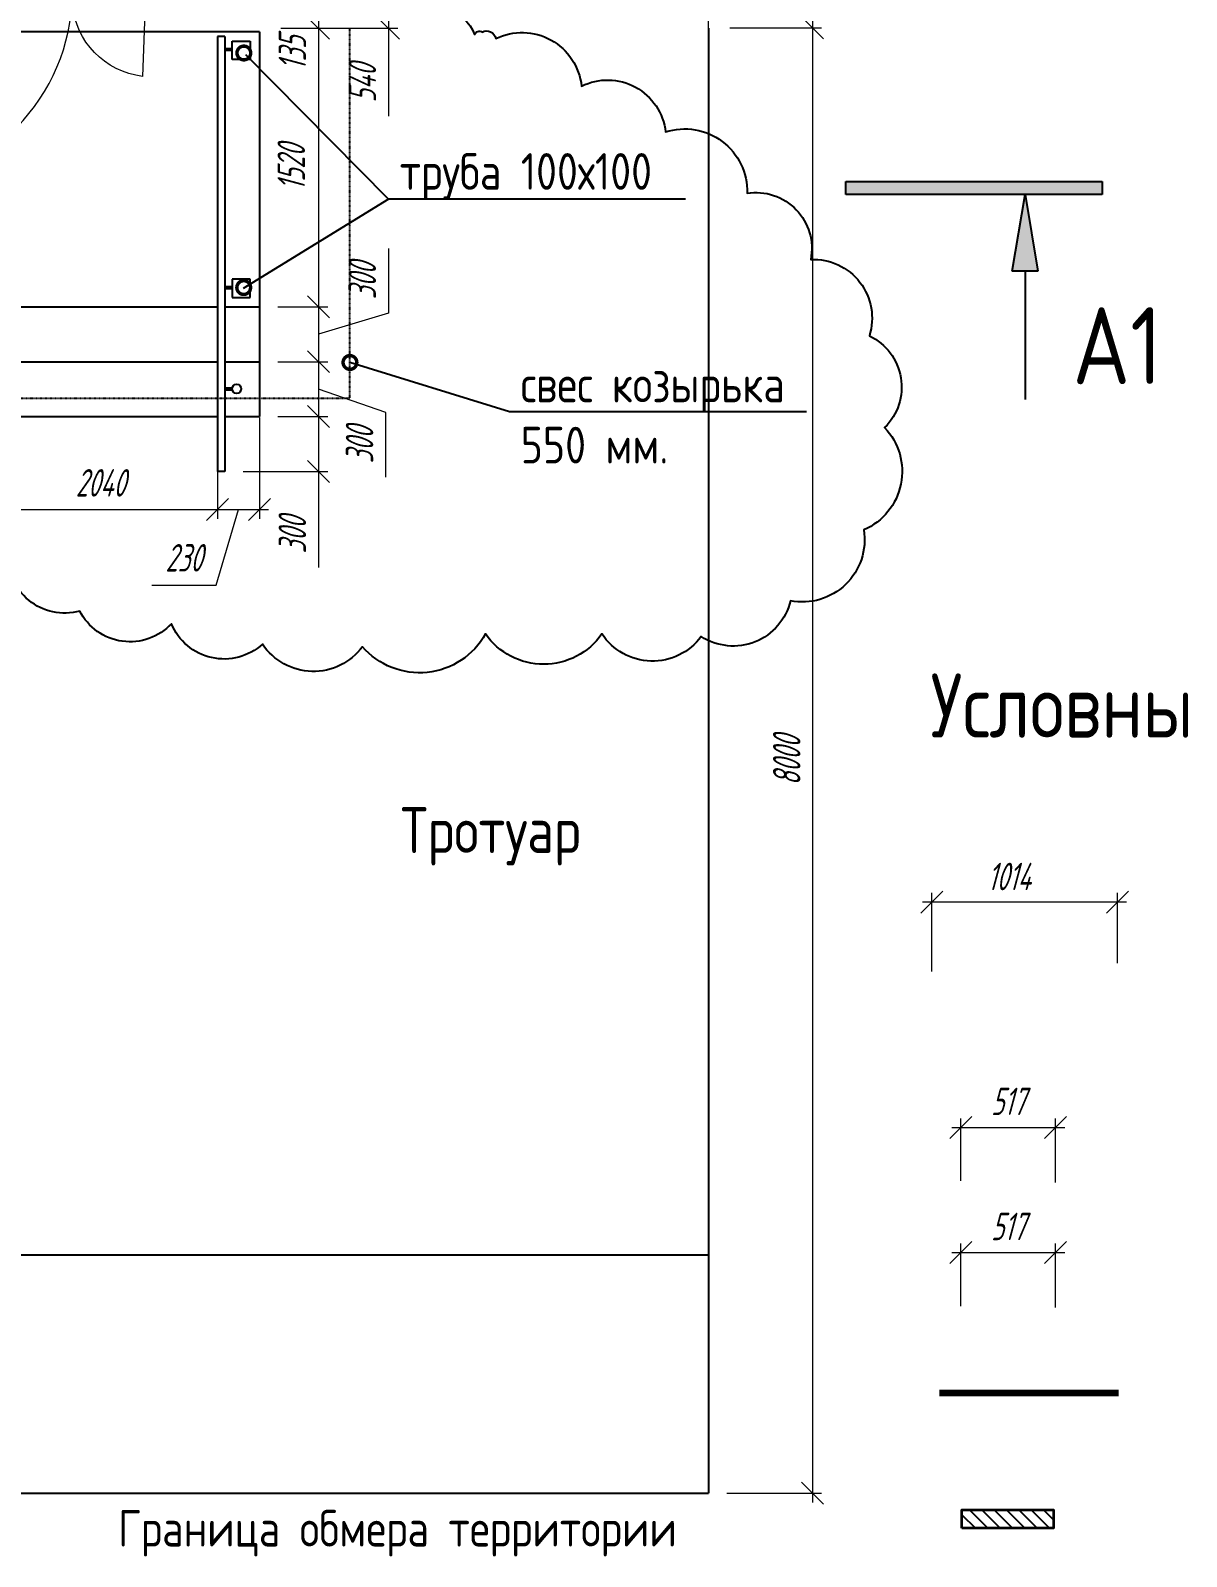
# Model space of a CAD drawing. Header units: millimetres. Extents: x -85477 to 745244, y -3684 to 128206.
# Drawn here: x 560397 to 566711, y 60015 to 68346 of the extents above; entities that cross this region are included whole.
import ezdxf
from ezdxf.enums import TextEntityAlignment as Align

# ---------------------------------------------------------------- set-up
doc = ezdxf.new("R2010")
doc.units = ezdxf.units.MM
doc.linetypes.add('HIDDEN2', pattern=[4.7625, 3.175, -1.5875])
doc.linetypes.add('штрихпунктирная', pattern=[25.4, 12.7, -6.35, 0, -6.35])
doc.layers.add('БЛОКИ', color=7, linetype='Continuous')
doc.layers.add('РАЗМЕРЫ', color=5, linetype='Continuous', lineweight=15)
doc.layers.add('ТЕКСТ', color=106, linetype='Continuous', lineweight=20)
doc.styles.add('ism - 01', font='simplex.shx', dxfattribs={"width": 0.62, "oblique": 15, "height": 150})
doc.styles.add('TITLE', font='romant.shx', dxfattribs={"width": 0.8})
doc.dimstyles.new('ism - 01', dxfattribs={"dimtxt": 150, "dimasz": 120, "dimexe": 50, "dimexo": 100, "dimgap": 65, "dimtad": 1, "dimdec": 0, "dimtxsty": 'ism - 01', "dimblk": 'OBLIQUE', "dimcen": 0, "dimdle": 50, "dimadec": 0, "dimazin": 0, "dimtfac": 1, "dimtdec": 0, "dimtmove": 0, "dimatfit": 3, "dimldrblk": 'OBLIQUE', "dimfxl": 1, "dimlwd": -1, "dimlwe": -1, "dimarcsym": 0})
doc.dimstyles.new('ism - 02', dxfattribs={"dimtxt": 150, "dimasz": 120, "dimexe": 50, "dimexo": 100, "dimgap": 65, "dimtad": 1, "dimdec": 0, "dimtxsty": 'ism - 01', "dimblk": 'OBLIQUE', "dimcen": 0, "dimdle": 50, "dimadec": 0, "dimazin": 0, "dimtfac": 1, "dimtdec": 0, "dimtmove": 1, "dimatfit": 3, "dimldrblk": 'OBLIQUE', "dimfxl": 1, "dimlwd": -1, "dimlwe": -1, "dimarcsym": 0})

# ---------------------------------------------------------------- blocks, each defined once
blk = doc.blocks.new('*U132')
h = blk.add_hatch(color=0)
h.paths.add_polyline_path([(-750, 325), (-700, 325), (-700, 25)])
h.paths.add_polyline_path([(-700, 25), (-700, 325), (-650, 325)])
h.paths.add_polyline_path([(0, 25), (0, -25), (-1000, -25), (-1000, 25)])
at = {"color": 0}
for p, q in [((-700, 325), (-700, 825)), ((-750, 325), (-650, 325)), ((-700, 25), (-750, 325)), ((-650, 325), (-700, 25)), ((-1000, 25), (0, 25)), ((-1000, -25), (-1000, 25)), ((0, 25), (0, -25)), ((0, -25), (-1000, -25))]:
    blk.add_line(p, q, dxfattribs=at)
at = {"color": 0, "style": 'TITLE', "width": 0.8}
for tag, p in [('ЗНАЧЕНИЕ_2', (-1060, 615.2)), ('ЗНАЧЕНИЕ_1', (12219.7, 620.2))]:
    blk.add_attdef(tag, text='', height=300, dxfattribs=at).set_placement(p, align=Align.MIDDLE_CENTER)
blk = doc.blocks.new('_Oblique')
at = {"color": 0, "lineweight": -2}
blk.add_line((-0.5, -0.5), (0.5, 0.5), dxfattribs=at)
blk = doc.blocks.new('*D335')
at = {"layer": 'Defpoints', "color": 0}
for p in [(561664.3, 68493.3), (561664.3, 68358.3), (561970.3, 68358.3)]:
    blk.add_point(p, dxfattribs=at)
at = {"layer": 'РАЗМЕРЫ', "color": 0}
for p, q in [((561764.3, 68493.3), (562020.3, 68493.3)), ((561970.3, 68543.3), (561970.3, 68308.3)), ((561764.3, 68358.3), (562020.3, 68358.3))]:
    blk.add_line(p, q, dxfattribs=at)
at = {"layer": 'РАЗМЕРЫ', "color": 0, "xscale": 120, "yscale": 120, "zscale": 120}
for p, rotation in [((561970.3, 68493.3), 90), ((561970.3, 68358.3), 270)]:
    blk.add_blockref('_Oblique', p, dxfattribs=dict(at, rotation=rotation))
at = {"layer": 'РАЗМЕРЫ', "color": 0, "insert": (561827.2, 68222.7), "char_height": 150, "attachment_point": 5, "rotation": 90, "style": 'ism - 01'}
blk.add_mtext('135', dxfattribs=at)
blk = doc.blocks.new('*D704')
at = {"layer": 'Defpoints', "color": 0}
for p in [(565319.5, 63587.3), (565319.5, 63109.5), (566333.5, 63153.8)]:
    blk.add_point(p, dxfattribs=at)
at = {"layer": 'РАЗМЕРЫ', "color": 0}
for p, q in [((566383.5, 63587.3), (565269.5, 63587.3)), ((565319.5, 63209.5), (565319.5, 63637.3)), ((566333.5, 63253.8), (566333.5, 63637.3))]:
    blk.add_line(p, q, dxfattribs=at)
at = {"layer": 'РАЗМЕРЫ', "color": 0, "xscale": 120, "yscale": 120, "zscale": 120, "rotation": 180}
blk.add_blockref('_Oblique', (565319.5, 63587.3), dxfattribs=at)
at = {"layer": 'РАЗМЕРЫ', "color": 0, "xscale": 120, "yscale": 120, "zscale": 120}
blk.add_blockref('_Oblique', (566333.5, 63587.3), dxfattribs=at)
at = {"layer": 'РАЗМЕРЫ', "color": 0, "insert": (565741.9, 63727.3), "char_height": 150, "attachment_point": 5, "style": 'ism - 01'}
blk.add_mtext('1014', dxfattribs=at)
blk = doc.blocks.new('*D726')
at = {"layer": 'Defpoints', "color": 0}
for p in [(561946.3, 68898.3), (561917.3, 68358.3), (562352.6, 68358.3)]:
    blk.add_point(p, dxfattribs=at)
at = {"layer": 'РАЗМЕРЫ', "color": 0}
for p, q in [((562352.6, 68948.3), (562352.6, 68308.3)), ((562046.3, 68898.3), (562402.6, 68898.3)), ((562017.3, 68358.3), (562402.6, 68358.3)), ((562352.6, 68358.3), (562352.6, 67878.2))]:
    blk.add_line(p, q, dxfattribs=at)
at = {"layer": 'РАЗМЕРЫ', "color": 0, "xscale": 120, "yscale": 120, "zscale": 120}
for p, rotation in [((562352.6, 68898.3), 90), ((562352.6, 68358.3), 270)]:
    blk.add_blockref('_Oblique', p, dxfattribs=dict(at, rotation=rotation))
at = {"layer": 'РАЗМЕРЫ', "color": 0, "insert": (562209.5, 68058.3), "char_height": 150, "attachment_point": 5, "rotation": 90, "style": 'ism - 01'}
blk.add_mtext('540', dxfattribs=at)
blk = doc.blocks.new('*D732')
at = {"layer": 'Defpoints', "color": 0}
for p in [(565995.6, 61673.6), (565478.2, 61281.9), (565995.6, 61274.5)]:
    blk.add_point(p, dxfattribs=at)
at = {"layer": 'РАЗМЕРЫ', "color": 0}
for p, q in [((565428.2, 61673.6), (566045.6, 61673.6)), ((565478.2, 61381.9), (565478.2, 61723.6)), ((565995.6, 61374.5), (565995.6, 61723.6))]:
    blk.add_line(p, q, dxfattribs=at)
at = {"layer": 'РАЗМЕРЫ', "color": 0, "xscale": 120, "yscale": 120, "zscale": 120, "rotation": 180}
blk.add_blockref('_Oblique', (565478.2, 61673.6), dxfattribs=at)
at = {"layer": 'РАЗМЕРЫ', "color": 0, "xscale": 120, "yscale": 120, "zscale": 120}
blk.add_blockref('_Oblique', (565995.6, 61673.6), dxfattribs=at)
at = {"layer": 'РАЗМЕРЫ', "color": 0, "insert": (565736.9, 61816.7), "char_height": 150, "attachment_point": 5, "style": 'ism - 01'}
blk.add_mtext('517', dxfattribs=at)
blk = doc.blocks.new('*D759')
at = {"layer": 'Defpoints', "color": 0}
for p in [(565995.6, 62356.5), (565478.2, 61964.8), (565995.6, 61957.4)]:
    blk.add_point(p, dxfattribs=at)
at = {"layer": 'РАЗМЕРЫ', "color": 0}
for p, q in [((565478.2, 62064.8), (565478.2, 62406.5)), ((565995.6, 62057.4), (565995.6, 62406.5)), ((565428.2, 62356.5), (566045.6, 62356.5))]:
    blk.add_line(p, q, dxfattribs=at)
at = {"layer": 'РАЗМЕРЫ', "color": 0, "xscale": 120, "yscale": 120, "zscale": 120, "rotation": 180}
blk.add_blockref('_Oblique', (565478.2, 62356.5), dxfattribs=at)
at = {"layer": 'РАЗМЕРЫ', "color": 0, "xscale": 120, "yscale": 120, "zscale": 120}
blk.add_blockref('_Oblique', (565995.6, 62356.5), dxfattribs=at)
at = {"layer": 'РАЗМЕРЫ', "color": 0, "insert": (565736.9, 62499.6), "char_height": 150, "attachment_point": 5, "style": 'ism - 01'}
blk.add_mtext('517', dxfattribs=at)
blk = doc.blocks.new('*D1087')
at = {"layer": 'Defpoints', "color": 0}
for p in [(561733, 68358.3), (561647.8, 66838.3), (561970.3, 66838.3)]:
    blk.add_point(p, dxfattribs=at)
at = {"layer": 'РАЗМЕРЫ', "color": 0}
for p, q in [((561970.3, 68408.3), (561970.3, 66788.3)), ((561833, 68358.3), (562020.3, 68358.3)), ((561747.8, 66838.3), (562020.3, 66838.3))]:
    blk.add_line(p, q, dxfattribs=at)
at = {"layer": 'РАЗМЕРЫ', "color": 0, "xscale": 120, "yscale": 120, "zscale": 120}
for p, rotation in [((561970.3, 68358.3), 90), ((561970.3, 66838.3), 270)]:
    blk.add_blockref('_Oblique', p, dxfattribs=dict(at, rotation=rotation))
at = {"layer": 'РАЗМЕРЫ', "color": 0, "insert": (561821.4, 67598.3), "char_height": 150, "attachment_point": 5, "rotation": 90, "style": 'ism - 01'}
blk.add_mtext('1520', dxfattribs=at)
blk = doc.blocks.new('*D1089')
at = {"layer": 'Defpoints', "color": 0}
for p in [(561647.8, 66838.3), (561647.8, 66538.3), (561970.3, 66538.3)]:
    blk.add_point(p, dxfattribs=at)
at = {"layer": 'РАЗМЕРЫ', "color": 0}
for p, q in [((562352.2, 67156.1), (562352.2, 66802.9)), ((561747.8, 66838.3), (562020.3, 66838.3)), ((561970.3, 66888.3), (561970.3, 66488.3)), ((562352.2, 66802.9), (561970.3, 66688.3)), ((561747.8, 66538.3), (562020.3, 66538.3))]:
    blk.add_line(p, q, dxfattribs=at)
at = {"layer": 'РАЗМЕРЫ', "color": 0, "xscale": 120, "yscale": 120, "zscale": 120}
for p, rotation in [((561970.3, 66838.3), 90), ((561970.3, 66538.3), 270)]:
    blk.add_blockref('_Oblique', p, dxfattribs=dict(at, rotation=rotation))
at = {"layer": 'РАЗМЕРЫ', "color": 0, "insert": (562209.1, 66979.5), "char_height": 150, "attachment_point": 5, "rotation": 90, "style": 'ism - 01'}
blk.add_mtext('300', dxfattribs=at)
blk = doc.blocks.new('*D1090')
at = {"layer": 'Defpoints', "color": 0}
for p in [(561647.8, 66538.3), (561647.8, 66238.3), (561970.3, 66238.3)]:
    blk.add_point(p, dxfattribs=at)
at = {"layer": 'РАЗМЕРЫ', "color": 0}
for p, q in [((561970.3, 66588.3), (561970.3, 66188.3)), ((561747.8, 66538.3), (562020.3, 66538.3)), ((562337.3, 66260), (561970.3, 66388.3)), ((561747.8, 66238.3), (562020.3, 66238.3)), ((562337.3, 65906.8), (562337.3, 66260))]:
    blk.add_line(p, q, dxfattribs=at)
at = {"layer": 'РАЗМЕРЫ', "color": 0, "xscale": 120, "yscale": 120, "zscale": 120}
for p, rotation in [((561970.3, 66538.3), 90), ((561970.3, 66238.3), 270)]:
    blk.add_blockref('_Oblique', p, dxfattribs=dict(at, rotation=rotation))
at = {"layer": 'РАЗМЕРЫ', "color": 0, "insert": (562194.2, 66083.4), "char_height": 150, "attachment_point": 5, "rotation": 90, "style": 'ism - 01'}
blk.add_mtext('300', dxfattribs=at)
blk = doc.blocks.new('*D1094')
at = {"layer": 'Defpoints', "color": 0}
for p in [(561647.8, 66238.3), (561457.8, 65938.3), (561970.3, 65938.3)]:
    blk.add_point(p, dxfattribs=at)
at = {"layer": 'РАЗМЕРЫ', "color": 0}
for p, q in [((561747.8, 66238.3), (562020.3, 66238.3)), ((561970.3, 66288.3), (561970.3, 65888.3)), ((561557.8, 65938.3), (562020.3, 65938.3)), ((561970.3, 65938.3), (561970.3, 65414.8))]:
    blk.add_line(p, q, dxfattribs=at)
at = {"layer": 'РАЗМЕРЫ', "color": 0, "xscale": 120, "yscale": 120, "zscale": 120}
for p, rotation in [((561970.3, 66238.3), 90), ((561970.3, 65938.3), 270)]:
    blk.add_blockref('_Oblique', p, dxfattribs=dict(at, rotation=rotation))
at = {"layer": 'РАЗМЕРЫ', "color": 0, "insert": (561827.2, 65591.4), "char_height": 150, "attachment_point": 5, "rotation": 90, "style": 'ism - 01'}
blk.add_mtext('300', dxfattribs=at)
blk = doc.blocks.new('_DotSmall')
at = {"color": 0, "linetype": 'ByBlock', "const_width": 0.5}
blk.add_lwpolyline([(-0.0625, 0, 1), (0.0625, 0, 1)], format="xyb", close=True, dxfattribs=at)
blk = doc.blocks.new('*D1098')
at = {"layer": 'Defpoints', "color": 0}
for p in [(559377.8, 66303.7), (561417.8, 66238.3), (561417.8, 65730.9)]:
    blk.add_point(p, dxfattribs=at)
at = {"layer": 'РАЗМЕРЫ', "color": 0}
for p, q in [((559377.8, 66203.7), (559377.8, 65680.9)), ((561417.8, 66138.3), (561417.8, 65680.9)), ((559327.8, 65730.9), (561467.8, 65730.9))]:
    blk.add_line(p, q, dxfattribs=at)
at = {"layer": 'РАЗМЕРЫ', "color": 0, "xscale": 120, "yscale": 120, "zscale": 120, "rotation": 180}
blk.add_blockref('_Oblique', (559377.8, 65730.9), dxfattribs=at)
at = {"layer": 'РАЗМЕРЫ', "color": 0, "xscale": 120, "yscale": 120, "zscale": 120}
blk.add_blockref('_Oblique', (561417.8, 65730.9), dxfattribs=at)
at = {"layer": 'РАЗМЕРЫ', "color": 0, "insert": (560779.8, 65876.7), "char_height": 150, "attachment_point": 5, "style": 'ism - 01'}
blk.add_mtext('2040', dxfattribs=at)
blk = doc.blocks.new('*D1099')
at = {"layer": 'Defpoints', "color": 0}
for p in [(561647.8, 66333.3), (561417.8, 66303.7), (561647.8, 65730.9)]:
    blk.add_point(p, dxfattribs=at)
at = {"layer": 'РАЗМЕРЫ', "color": 0}
for p, q in [((561417.8, 66203.7), (561417.8, 65680.9)), ((561647.8, 66233.3), (561647.8, 65680.9)), ((561367.8, 65730.9), (561697.8, 65730.9)), ((561410.5, 65318.5), (561532.8, 65730.9)), ((561059, 65318.5), (561410.5, 65318.5))]:
    blk.add_line(p, q, dxfattribs=at)
at = {"layer": 'РАЗМЕРЫ', "color": 0, "xscale": 120, "yscale": 120, "zscale": 120, "rotation": 180}
blk.add_blockref('_Oblique', (561417.8, 65730.9), dxfattribs=at)
at = {"layer": 'РАЗМЕРЫ', "color": 0, "xscale": 120, "yscale": 120, "zscale": 120}
blk.add_blockref('_Oblique', (561647.8, 65730.9), dxfattribs=at)
at = {"layer": 'РАЗМЕРЫ', "color": 0, "insert": (561234.7, 65467.4), "char_height": 150, "attachment_point": 5, "style": 'ism - 01'}
blk.add_mtext('230', dxfattribs=at)
blk = doc.blocks.new('*D1147')
at = {"layer": 'Defpoints', "color": 0}
for p in [(564117.3, 68360.3), (564100.5, 60360.3), (564667.4, 60360.3)]:
    blk.add_point(p, dxfattribs=at)
at = {"layer": 'РАЗМЕРЫ', "color": 0}
for p, q in [((564667.4, 68410.3), (564667.4, 60310.3)), ((564217.3, 68360.3), (564717.4, 68360.3)), ((564200.5, 60360.3), (564717.4, 60360.3))]:
    blk.add_line(p, q, dxfattribs=at)
at = {"layer": 'РАЗМЕРЫ', "color": 0, "xscale": 120, "yscale": 120, "zscale": 120}
for p, rotation in [((564667.4, 68360.3), 90), ((564667.4, 60360.3), 270)]:
    blk.add_blockref('_Oblique', p, dxfattribs=dict(at, rotation=rotation))
at = {"layer": 'РАЗМЕРЫ', "color": 0, "insert": (564527.4, 64360.3), "char_height": 150, "attachment_point": 5, "rotation": 90, "style": 'ism - 01'}
blk.add_mtext('8000', dxfattribs=at)
blk = doc.blocks.new('*U125')
at = {"layer": 'РАЗМЕРЫ', "color": 0, "ltscale": 100}
blk.add_line((0, -24135), (0, -12092.5), dxfattribs=at)

msp = doc.modelspace()

# ---------------------------------------------------------------- hatches: boundary and pattern name
h = msp.add_hatch()
h.set_pattern_fill('ANSI31', color=4, scale=15, angle=90, style=0)
h.set_pattern_definition([(135, (118.1, 582.14), (-33.6759605, -33.6759605), [])])
h.paths.add_polyline_path([(565483.4, 60168.7), (565483.4, 60268.7), (565983.4, 60268.7), (565983.4, 60168.7)])

# ---------------------------------------------------------------- linework, layer by layer
for p, q in [((561647.8, 68338.3), (559147.8, 68338.3)), ((561647.8, 68338.3), (561647.8, 66238.3)), ((561417.8, 68313.1), (561417.8, 65938.3)), ((561457.8, 68313.1), (561417.8, 68313.1)), ((561457.8, 68313.1), (561457.8, 65938.3)), ((561457.8, 68248.3), (561497.8, 68248.3)), ((561457.8, 68238.3), (561497.8, 68238.3)), ((561497.8, 68188.3), (561497.8, 68288.3)), ((561497.8, 68288.3), (561597.8, 68288.3)), ((561597.8, 68288.3), (561597.8, 68188.3)), ((561597.8, 68188.3), (561497.8, 68188.3)), ((562352.2, 67425.2), (561572.9, 68213.5)), ((562352.2, 67425.2), (561558.9, 66938.3)), ((563974.1, 67425.2), (562352.2, 67425.2)), ((561597.8, 66988.3), (561497.8, 66988.3)), ((561497.8, 66988.3), (561497.8, 66888.3)), ((561597.8, 66888.3), (561597.8, 66988.3)), ((561457.8, 66948.3), (561497.8, 66948.3)), ((561457.8, 66938.3), (561497.8, 66938.3)), ((559377.8, 66838.3), (561417.8, 66838.3)), ((561457.8, 66838.3), (561647.8, 66838.3)), ((561497.8, 66888.3), (561597.8, 66888.3)), ((559377.8, 66538.3), (561417.8, 66538.3)), ((561457.8, 66538.3), (561647.8, 66538.3)), ((563012.9, 66264.4), (562141.8, 66533.9)), ((561457.8, 66394.7), (561497.8, 66394.7)), ((561457.8, 66384.7), (561497.8, 66384.7)), ((559377.8, 66238.3), (561417.8, 66238.3)), ((561457.8, 66238.3), (561647.8, 66238.3)), ((564634.8, 66264.4), (563012.9, 66264.4)), ((561457.8, 65938.3), (561417.8, 65938.3)), ((564100.5, 61660.3), (550296.2, 61660.3))]:
    msp.add_line(p, q)
at = {"linetype": 'HIDDEN2'}
for p in [(564100.5, 68358.3), (550296.2, 60360.3)]:
    msp.add_line(p, (564100.5, 60360.3), dxfattribs=at)
at = {"color": 1}
msp.add_lwpolyline([(562460.5, 68418.3, -0.520567), (562822.9, 68323.8, -0.520567), (562863.2, 68337.3, -0.520567), (562938.2, 68302.5, -0.520567), (563406.5, 68042.7, -0.520567), (563865.6, 67792.3, -0.520567), (564310.7, 67458.4, -0.520567), (564658.5, 67096.7, -0.520567), (564978.5, 66679.4, -0.520567), (565062, 66178.7, -0.520567), (564948.4, 65619.9, -0.520567), (564547.2, 65232.6, -0.520567), (564060.3, 65037.8, -0.520567), (563517.8, 65051.7, -0.520567), (562882.4, 65051.7, -0.520567), (562209.9, 64982.2, -0.520567), (561664.3, 64996.1, -0.520567), (561166.8, 65107.4, -0.520567), (560666, 65176.9, -0.520567), (560276.4, 65496.9, -0.520567)], format="xyb", dxfattribs=at)
at = {"linetype": 'штрихпунктирная', "ltscale": 0.1}
msp.add_lwpolyline([(558647.8, 68358.3), (558647.8, 66338.3), (562141.8, 66338.2), (562141.8, 68358.3)], dxfattribs=at)
at = {"color": 4, "lineweight": 35}
msp.add_lwpolyline([(565483.4, 60168.7), (565483.4, 60268.7), (565983.4, 60268.7), (565983.4, 60168.7), (565483.4, 60168.7)], dxfattribs=at)
msp.add_circle((561522.8, 66389.7), 25)
at = {"layer": 'РАЗМЕРЫ', "color": 1, "lineweight": 100, "ltscale": 5}
msp.add_line((565361.2, 60908), (566339, 60908), dxfattribs=at)
at = {"layer": 'РАЗМЕРЫ', "color": 4}
for points in [[(559553.1, 68493.3), (559560.2, 67493.4, 0.392048), (560624.8, 68493.3)], [(561023, 68493.3), (561009.7, 68096, -0.354323), (560624.8, 68493.3)]]:
    msp.add_lwpolyline(points, format="xyb", dxfattribs=at)
at = {"layer": 'РАЗМЕРЫ', "color": 0}
msp.add_lwpolyline([(560587.5, 62891, 0, 0, 0), (560587.5, 66981.5, 112, 0, 0), (560587.5, 67317.5, 0, 0, 0)], format="xyseb", dxfattribs=at)

# ---------------------------------------------------------------- block references
at = {"layer": 'БЛОКИ'}
ref = msp.add_blockref('*U132', (564849.2, 67486.9), dxfattribs=dict(at, xscale=1.4, yscale=1.4, zscale=1.4, rotation=180))
ref.add_attrib('ЗНАЧЕНИЕ_2', 'А1', dxfattribs={"layer": '0', "color": 0, "height": 420, "style": 'TITLE', "width": 0.8}).set_placement((566333.2, 66625.6), align=Align.MIDDLE_CENTER)
at = {"layer": 'РАЗМЕРЫ', "color": 0}
msp.add_blockref('*U125', (564100.5, 92009.3), dxfattribs=at)
at = {"layer": 'ТЕКСТ', "color": 0, "xscale": 150, "yscale": 150, "zscale": 150, "rotation": 233.956330682316}
for p in [(561562.4, 68223.7), (561561.7, 66942.8), (562141.8, 66533.9)]:
    msp.add_blockref('_DotSmall', p, dxfattribs=at)

# ---------------------------------------------------------------- texts
at = {"color": 0, "lineweight": 25, "attachment_point": 1, "style": 'TITLE'}
for s, insert, char_height in [('труба 100х100', (562413.6, 67677), 200), ('свес козырька\\P550 мм.', (563074.3, 66516.2), 200), ('Условные обозначения:', (565310.9, 64835.4), 350), ('Тротуар', (562418.5, 64105.9), 250), ('Граница обмера территории', (560875.4, 60269), 200)]:
    msp.add_mtext_dynamic_manual_height_columns(s, width=6363.628, gutter_width=1500, heights=[0], dxfattribs=dict(at, insert=insert, char_height=char_height)).dxf.set("width", 4666.331)

# ---------------------------------------------------------------- dimensions: what is measured, and where the dimension line sits
at = {"layer": 'РАЗМЕРЫ', "color": 1}
dim = msp.add_linear_dim(base=(562352.6, 68358.3), p1=(561946.3, 68898.3), p2=(561917.3, 68358.3), angle=90, dimstyle='ism - 01', override={"dimlfac": 1, "dimtxsty": 'ism - 01', "dimtolj": 0}, dxfattribs=at)
dim.commit()
dim.dimension.update_dxf_attribs({"geometry": '*D726', "text_midpoint": (562352.6, 68058.3), "dimtype": 160})
at = {"layer": 'РАЗМЕРЫ'}
for base, p1, p2, picture, middle in [((561970.3, 68358.3), (561664.3, 68493.3), (561664.3, 68358.3), '*D335', (561970.3, 68222.7)), ((561970.3, 66238.3), (561647.8, 66538.3), (561647.8, 66238.3), '*D1090', (562337.3, 66195)), ((561970.3, 65938.3), (561647.8, 66238.3), (561457.8, 65938.3), '*D1094', (561968.1, 65591.4))]:
    dim = msp.add_linear_dim(base=base, p1=p1, p2=p2, angle=90, dimstyle='ism - 02', override={"dimlfac": 1, "dimtxsty": 'ism - 01', "dimtolj": 0}, dxfattribs=at)
    dim.commit()
    dim.dimension.update_dxf_attribs({"geometry": picture, "text_midpoint": middle, "dimtype": 160})
for base, p1, p2, picture, middle in [((561970.3, 66838.3), (561733, 68358.3), (561647.8, 66838.3), '*D1087', (561821.4, 67598.3)), ((564667.4, 60360.3), (564117.3, 68360.3), (564100.5, 60360.3), '*D1147', (564527.4, 64360.3)), ((561970.3, 66538.3), (561647.8, 66838.3), (561647.8, 66538.3), '*D1089', (562209.1, 66867.9))]:
    dim = msp.add_linear_dim(base=base, p1=p1, p2=p2, angle=90, dimstyle='ism - 02', override={"dimlfac": 1, "dimtxsty": 'ism - 01', "dimtolj": 0}, dxfattribs=at)
    dim.commit()
    dim.dimension.update_dxf_attribs({"geometry": picture, "text_midpoint": middle})
for base, p1, p2, dimstyle, override, picture, middle in [((561647.8, 65730.9), (561417.8, 66303.7), (561647.8, 66333.3), 'ism - 02', {"dimlfac": 1, "dimtxsty": 'ism - 01', "dimtolj": 0}, '*D1099', (561345.5, 65318.5)), ((561417.8, 65730.9), (559377.8, 66303.7), (561417.8, 66238.3), 'ism - 02', {"dimlfac": 1, "dimtxsty": 'ism - 01', "dimtolj": 0}, '*D1098', (560779.8, 65730.9)), ((565319.5, 63587.3), (566333.5, 63153.8), (565319.5, 63109.5), 'ism - 01', {"dimscale": 1, "dimlfac": 1, "dimtxsty": 'ism - 01', "dimtolj": 0}, '*D704', (565741.9, 63587.3))]:
    dim = msp.add_linear_dim(base=base, p1=p1, p2=p2, dimstyle=dimstyle, override=override, dxfattribs=at)
    dim.commit()
    dim.dimension.update_dxf_attribs({"geometry": picture, "text_midpoint": middle, "dimtype": 160})
at = {"layer": 'РАЗМЕРЫ', "color": 6}
dim = msp.add_linear_dim(base=(565995.6, 62356.5), p1=(565478.2, 61964.8), p2=(565995.6, 61957.4), dimstyle='ism - 01', override={"dimlfac": 1, "dimtxsty": 'ism - 01', "dimtolj": 0}, dxfattribs=at)
dim.commit()
dim.dimension.update_dxf_attribs({"geometry": '*D759', "text_midpoint": (565736.9, 62499.6)})
at = {"layer": 'РАЗМЕРЫ', "color": 1}
dim = msp.add_linear_dim(base=(565995.6, 61673.6), p1=(565478.2, 61281.9), p2=(565995.6, 61274.5), dimstyle='ism - 01', override={"dimlfac": 1, "dimtxsty": 'ism - 01', "dimtolj": 0}, dxfattribs=at)
dim.commit()
dim.dimension.update_dxf_attribs({"geometry": '*D732', "text_midpoint": (565736.9, 61816.7)})

doc.saveas('drawing.dxf')
